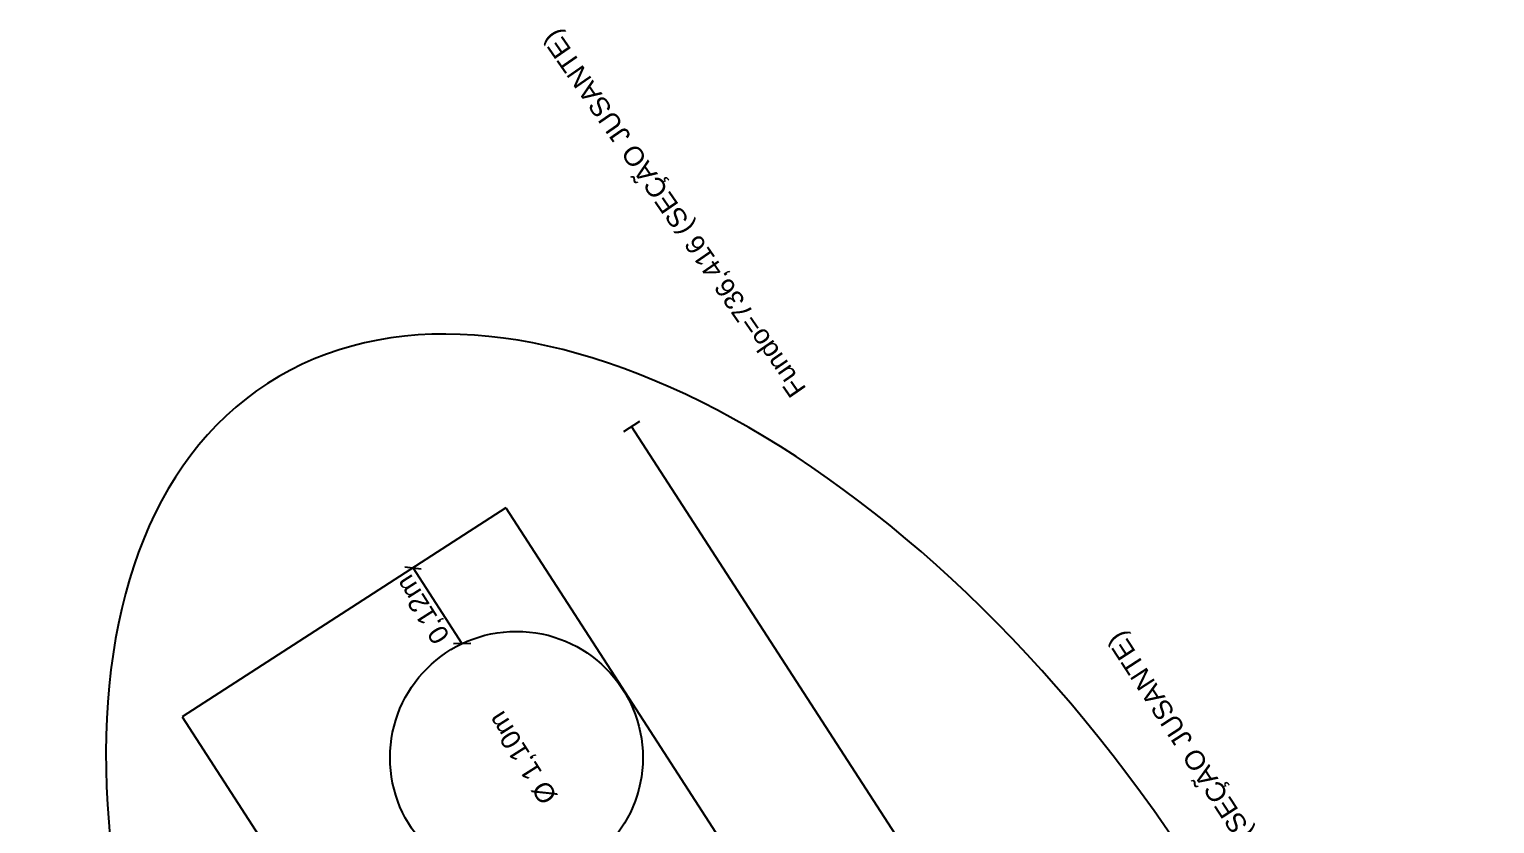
# Model space of a CAD drawing. Header units: metres. Extents: x 318500 to 325275, y 7408834 to 7428799.
# Drawn here: x 321222 to 321336, y 7409784 to 7409845.8 of the extents above; entities that cross this region are included whole.
import ezdxf

# ---------------------------------------------------------------- set-up
doc = ezdxf.new("R2010")
doc.units = ezdxf.units.M
doc.header["$MEASUREMENT"] = 0
doc.layers.add('DETALHES', color=45, linetype='Continuous')
doc.layers.add('TEXTO', color=45, linetype='Continuous')
doc.styles.add('ARIAL', font='arial.ttf')

msp = doc.modelspace()

# ---------------------------------------------------------------- linework, layer by layer
at = {"layer": 'DETALHES'}
for p, q in [((321269.5, 7409815.3), (321268.24, 7409814.49)), ((321324.69, 7409728.57), (321268.87, 7409814.9)), ((321259.1, 7409808.57), (321233.93, 7409792.3)), ((321251.23, 7409803.99), (321252.52, 7409803.82)), ((321255.69, 7409798), (321251.88, 7409803.9)), ((321256.36, 7409798.02), (321255.02, 7409797.99)), ((321233.93, 7409792.3), (321289.75, 7409705.98))]:
    msp.add_line(p, q, dxfattribs=at)
msp.add_lwpolyline([(321259.1, 7409808.57), (321270.07, 7409791.61), (321287.18, 7409765.08), (321303.92, 7409739.19)], dxfattribs=at)
msp.add_circle((321259.92, 7409789.13), 9.83, dxfattribs=at)
at = {"layer": 'DETALHES', "extrusion": (0, 0, -1)}
msp.add_ellipse((321279.02, 7409758.78), major_axis=(38.45, -59.47), ratio=0.564028, dxfattribs=at)

# ---------------------------------------------------------------- texts
at = {"layer": 'DETALHES', "style": 'ARIAL'}
for s, p in [('0,12m', (321254.79, 7409798.6)), ('Ø 1,10m', (321263.16, 7409786.12))]:
    msp.add_text(s, height=1.5, rotation=122.4461, dxfattribs=at).set_placement(p)
at = {"layer": 'TEXTO', "style": 'ARIAL'}
for s, rotation, p in [('Fundo=736,416 (SEÇÃO JUSANTE)', 124.7026, (321282.51, 7409817.84)), ('Fundo=736,415 (SEÇÃO JUSANTE)', 122.9888, (321325.6, 7409770.44))]:
    msp.add_text(s, height=1.5, rotation=rotation, dxfattribs=at).set_placement(p)

doc.saveas('drawing.dxf')
